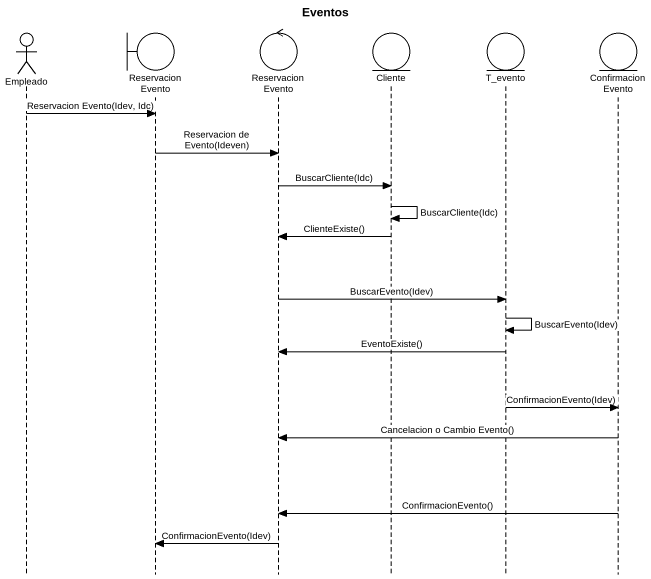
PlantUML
@startuml
title Eventos
hide footbox
actor Empleado
boundary "Reservacion Evento" as Reservacion_Evento
control "Reservacion Evento" as Reservacion_Evento_2
entity Cliente
entity T_evento
entity "Confirmacion Evento" as Confirmacion_Evento

Empleado -> Reservacion_Evento : Reservacion Evento(Idev, Idc)
Reservacion_Evento -> Reservacion_Evento_2 : Reservacion de Evento(Ideven)
Reservacion_Evento_2 -> Cliente : BuscarCliente(Idc)
Cliente -> Cliente : BuscarCliente(Idc)
Cliente -> Reservacion_Evento_2 : ClienteExiste()
Reservacion_Evento_2 -> T_evento : BuscarEvento(Idev)
T_evento -> T_evento : BuscarEvento(Idev)
T_evento -> Reservacion_Evento_2 : EventoExiste()
T_evento -> Confirmacion_Evento : ConfirmacionEvento(Idev)
Confirmacion_Evento -> Reservacion_Evento_2 : Cancelacion o Cambio Evento()
Confirmacion_Evento -> Reservacion_Evento_2 : ConfirmacionEvento()
Reservacion_Evento_2 -> Reservacion_Evento : ConfirmacionEvento(Idev)
@enduml
